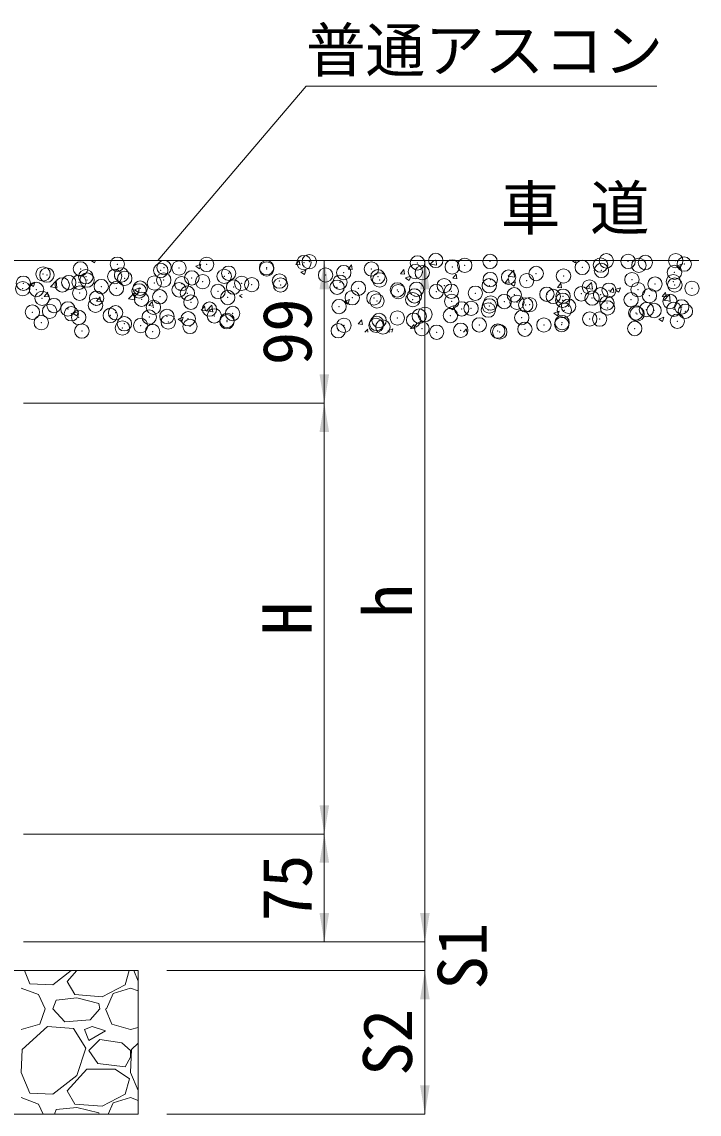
# Model space of a CAD drawing. Units: millimetres at full size, sheet at 1:20. Extents: x 62447 to 85128, y -7246 to 532.
# Drawn here: x 63804 to 64275, y -3498 to -2738 of the extents above; entities that cross this region are included whole.
import ezdxf
from ezdxf.enums import TextEntityAlignment as Align

# ---------------------------------------------------------------- set-up
doc = ezdxf.new("R2010")
doc.units = ezdxf.units.MM
doc.header["$LTSCALE"] = 20
doc.header["$PDMODE"] = 32
doc.header["$PDSIZE"] = 10
for name, color, linetype, lineweight in [('ハッチング', 7, 'Continuous', 5), ('基礎', 3, 'Continuous', 13), ('寸法線', 7, 'Continuous', 9), ('引出線', 4, 'Continuous', 9)]:
    doc.layers.add(name, color=color, linetype=linetype, lineweight=lineweight)
doc.layers.add('文字', color=7, linetype='Continuous')
doc.styles.add('ＭＳ ゴシック', font='')
doc.styles.get('ＭＳ ゴシック').set_extended_font_data('MS Gothic')

# ---------------------------------------------------------------- blocks, each defined once
blk = doc.blocks.new('filled_arrow')
at = {"color": 0, "linetype": 'Continuous', "lineweight": -2}
blk.add_solid([(7.5, 1.25), (0, 0), (7.5, -1.25)], dxfattribs=at)

msp = doc.modelspace()

# ---------------------------------------------------------------- linework, layer by layer
at = {"layer": 'ハッチング'}
for p, q in [((63851.92, -2903.64), (63854.44, -2905.35)), ((63854.44, -2905.34), (63855.01, -2903.64)), ((63994.5, -2906.44), (63996.85, -2903.64)), ((63997.37, -2906.74), (63996.8, -2903.64)), ((64088.09, -2906.17), (64090.52, -2903.64)), ((64092.57, -2906.88), (64092.19, -2903.64)), ((64186.78, -2903.64), (64189.15, -2905.24)), ((64189.15, -2905.23), (64189.68, -2903.64)), ((63924.92, -2907.71), (63927.45, -2909.41)), ((63924.93, -2907.68), (63928.49, -2906.32)), ((63927.45, -2909.41), (63928.48, -2906.34)), ((63994.5, -2906.45), (63997.54, -2906.71)), ((63997.93, -2911.78), (64000.45, -2913.48)), ((63997.94, -2911.75), (64001.5, -2910.38)), ((64000.45, -2913.48), (64001.48, -2910.41)), ((64030.94, -2909.63), (64033.39, -2906.71)), ((64030.94, -2909.63), (64033.97, -2909.9)), ((64033.81, -2909.93), (64033.22, -2906.75)), ((64067.38, -2912.82), (64069.82, -2909.9)), ((64070.24, -2913.12), (64069.66, -2909.93)), ((64088.06, -2906.11), (64092.58, -2906.81)), ((64142.31, -2914.58), (64146.26, -2910.46)), ((64146.79, -2915.28), (64146.23, -2910.46)), ((64259.63, -2907.6), (64262.16, -2909.3)), ((64259.64, -2907.57), (64263.2, -2906.2)), ((64262.15, -2909.3), (64263.18, -2906.23)), ((63809.23, -2920.03), (63811.76, -2921.73)), ((63809.25, -2920), (63812.8, -2918.63)), ((63811.76, -2921.73), (63812.79, -2918.66)), ((63823.75, -2922.02), (63827.7, -2917.9)), ((63828.23, -2922.73), (63827.67, -2917.9)), ((64067.37, -2912.82), (64070.41, -2913.09)), ((64070.93, -2915.85), (64073.46, -2917.55)), ((64070.95, -2915.82), (64074.5, -2914.45)), ((64073.46, -2917.55), (64074.49, -2914.48)), ((64103.81, -2916.01), (64106.26, -2913.09)), ((64103.81, -2916.01), (64106.85, -2916.28)), ((64106.68, -2916.31), (64106.09, -2913.12)), ((64140.25, -2919.2), (64142.7, -2916.28)), ((64140.25, -2919.2), (64143.29, -2919.46)), ((64142.28, -2914.52), (64146.8, -2915.22)), ((64143.12, -2919.49), (64142.53, -2916.31)), ((64143.94, -2919.92), (64146.47, -2921.62)), ((64143.95, -2919.89), (64147.51, -2918.52)), ((64146.46, -2921.62), (64147.49, -2918.55)), ((64176.69, -2922.38), (64179.13, -2919.46)), ((64179.55, -2922.68), (64178.97, -2919.5)), ((64196.52, -2922.99), (64200.48, -2918.86)), ((64201, -2923.69), (64200.44, -2918.87)), ((63819.37, -2928.72), (63821.81, -2925.8)), ((63822.24, -2929.02), (63821.65, -2925.83)), ((63823.72, -2921.96), (63828.24, -2922.66)), ((63877.96, -2930.43), (63881.92, -2926.31)), ((63882.44, -2931.14), (63881.88, -2926.31)), ((63882.24, -2924.09), (63884.77, -2925.8)), ((63882.25, -2924.07), (63885.81, -2922.7)), ((63884.76, -2925.8), (63885.79, -2922.73)), ((63955.26, -2928.13), (63957.16, -2927.4)), ((64176.69, -2922.39), (64179.72, -2922.65)), ((64196.49, -2922.93), (64201.01, -2923.63)), ((64213.12, -2925.57), (64215.57, -2922.65)), ((64213.12, -2925.57), (64216.16, -2925.84)), ((64215.99, -2925.87), (64215.4, -2922.69)), ((64216.95, -2923.98), (64219.47, -2925.69)), ((64216.96, -2923.95), (64220.52, -2922.59)), ((64219.47, -2925.69), (64220.5, -2922.62)), ((64249.56, -2928.76), (64252.01, -2925.84)), ((64250.74, -2931.4), (64254.69, -2927.27)), ((64252.43, -2929.06), (64251.84, -2925.87)), ((64255.22, -2932.1), (64254.66, -2927.28)), ((63819.36, -2928.72), (63822.4, -2928.98)), ((63855.8, -2931.9), (63858.25, -2928.99)), ((63855.8, -2931.91), (63858.84, -2932.17)), ((63858.67, -2932.2), (63858.08, -2929.02)), ((63877.93, -2930.37), (63882.45, -2931.07)), ((63892.24, -2935.09), (63894.69, -2932.17)), ((63892.24, -2935.09), (63895.28, -2935.36)), ((63895.11, -2935.39), (63894.52, -2932.21)), ((63932.18, -2938.84), (63936.14, -2934.72)), ((63936.66, -2939.54), (63936.1, -2934.72)), ((63955.24, -2928.16), (63957.16, -2929.46)), ((64028.25, -2932.23), (64030.78, -2933.94)), ((64028.26, -2932.2), (64031.82, -2930.84)), ((64030.78, -2933.93), (64031.81, -2930.87)), ((64101.27, -2936.27), (64104.83, -2934.91)), ((64103.78, -2938), (64104.81, -2934.93)), ((64249.56, -2928.76), (64252.6, -2929.03)), ((64250.71, -2931.34), (64255.23, -2932.04)), ((63839.55, -2940.48), (63842.08, -2942.18)), ((63839.57, -2940.45), (63843.12, -2939.08)), ((63842.08, -2942.18), (63843.11, -2939.11)), ((63928.68, -2938.28), (63931.12, -2935.36)), ((63928.68, -2938.28), (63931.71, -2938.55)), ((63931.55, -2938.58), (63930.96, -2935.39)), ((63932.15, -2938.78), (63936.67, -2939.48)), ((64101.26, -2936.3), (64103.78, -2938)), ((64174.26, -2940.37), (64176.79, -2942.07)), ((64174.28, -2940.34), (64177.83, -2938.97)), ((64176.79, -2942.07), (64177.82, -2939)), ((63912.56, -2944.55), (63915.09, -2946.25)), ((63912.57, -2944.52), (63916.13, -2943.15)), ((63915.09, -2946.25), (63916.12, -2943.18)), ((64037.99, -2947.84), (64040.44, -2944.92)), ((64037.99, -2947.85), (64041.02, -2948.11)), ((64040.86, -2948.14), (64040.27, -2944.96)), ((64074.42, -2951.03), (64076.87, -2948.11)), ((64077.29, -2951.33), (64076.71, -2948.15)), ((64247.27, -2944.44), (64249.8, -2946.14)), ((64247.28, -2944.41), (64250.84, -2943.04)), ((64249.79, -2946.14), (64250.82, -2943.07)), ((64042.55, -2953.64), (64044.57, -2951.53)), ((64044.77, -2953.64), (64044.53, -2951.54)), ((64058.57, -2952.68), (64059.99, -2953.64)), ((64058.59, -2952.66), (64062.14, -2951.29)), ((64061.35, -2953.64), (64062.13, -2951.32)), ((64074.42, -2951.03), (64077.46, -2951.3)), ((64111.35, -2953.64), (64113.31, -2951.3)), ((64113.57, -2953.64), (64113.14, -2951.33)), ((63805.49, -3397.94), (63809.35, -3407.1)), ((63825.35, -3407.87), (63838.19, -3397.94)), ((63835.25, -3405.58), (63842.13, -3397.94)), ((63878.48, -3397.94), (63875.64, -3407.87)), ((63881.69, -3397.94), (63884.8, -3405.34)), ((63840.59, -3414.72), (63835.25, -3405.58)), ((63803.25, -3410.15), (63815.44, -3414.72)), ((63809.35, -3407.1), (63825.35, -3407.87)), ((63875.64, -3407.87), (63859.64, -3416.25)), ((63862.69, -3424.63), (63867.26, -3413.96)), ((63867.26, -3413.96), (63879.45, -3410.15)), ((63879.45, -3410.15), (63884.8, -3412.16)), ((63815.44, -3414.72), (63820.01, -3424.63)), ((63825.35, -3424.63), (63827.63, -3418.53)), ((63842.11, -3417.01), (63827.63, -3418.53)), ((63859.64, -3416.25), (63840.59, -3414.72)), ((63857.35, -3420.82), (63842.11, -3417.01)), ((63858.11, -3424.63), (63857.35, -3420.82)), ((63816.2, -3435.3), (63820.01, -3424.63)), ((63833.73, -3433.77), (63825.35, -3424.63)), ((63858.11, -3424.63), (63851.26, -3432.25)), ((63861.92, -3424.63), (63866.5, -3435.3)), ((63803.25, -3439.11), (63816.2, -3435.3)), ((63821.54, -3436.82), (63804.01, -3452.82)), ((63839.83, -3438.35), (63821.54, -3436.82)), ((63851.26, -3432.25), (63833.73, -3433.77)), ((63852.78, -3436.82), (63847.45, -3439.11)), ((63861.92, -3439.87), (63852.78, -3436.82)), ((63866.5, -3435.3), (63879.45, -3439.11)), ((63848.21, -3452.06), (63839.83, -3438.35)), ((63847.45, -3439.11), (63850.49, -3446.73)), ((63850.49, -3446.73), (63861.92, -3439.87)), ((63879.45, -3439.11), (63884.8, -3437.53)), ((63842.11, -3471.11), (63848.21, -3452.06)), ((63858.11, -3445.97), (63850.49, -3453.59)), ((63873.35, -3448.25), (63858.11, -3445.97)), ((63879.45, -3453.59), (63873.35, -3448.25)), ((63884.8, -3448.63), (63880.21, -3452.82)), ((63804.01, -3452.82), (63803.25, -3468.83)), ((63850.49, -3453.59), (63856.59, -3462.73)), ((63875.64, -3465.02), (63879.45, -3458.16)), ((63880.21, -3452.82), (63879.45, -3468.83)), ((63879.45, -3458.16), (63879.45, -3453.59)), ((63835.25, -3481.78), (63848.97, -3466.54)), ((63848.97, -3466.54), (63868.78, -3466.54)), ((63856.59, -3462.73), (63875.64, -3465.02)), ((63868.78, -3466.54), (63878.69, -3473.4)), ((63803.25, -3468.83), (63809.35, -3483.3)), ((63825.35, -3484.07), (63842.11, -3471.11)), ((63878.69, -3473.4), (63875.64, -3484.07)), ((63879.45, -3468.83), (63884.8, -3481.54)), ((63840.59, -3490.92), (63835.25, -3481.78)), ((63803.25, -3486.35), (63815.44, -3490.92)), ((63809.35, -3483.3), (63825.35, -3484.07)), ((63875.64, -3484.07), (63859.64, -3492.45)), ((63863.92, -3497.94), (63867.26, -3490.16)), ((63867.26, -3490.16), (63879.45, -3486.35)), ((63879.45, -3486.35), (63884.8, -3488.36)), ((63815.44, -3490.92), (63818.68, -3497.94)), ((63826.43, -3497.94), (63827.63, -3494.73)), ((63842.11, -3493.21), (63827.63, -3494.73)), ((63859.64, -3492.45), (63840.59, -3490.92)), ((63857.35, -3497.02), (63842.11, -3493.21)), ((63857.54, -3497.94), (63857.35, -3497.02))]:
    msp.add_line(p, q, dxfattribs=at)
for p in [(63844.6, -2909.48), (63870.26, -2906.23), (63902.83, -2908.59), (63913.2, -2908.9), (63932.44, -2906.37), (63974.15, -2908.69), (63974.25, -2909.58), (64000.23, -2905.12), (64003.88, -2904.49), (64047.16, -2909.54), (64079.24, -2905.32), (64091.96, -2903.64), (64103.4, -2908.14), (64112.16, -2907.01), (64129.79, -2904.33), (64193.96, -2908.49), (64206.67, -2906.82), (64210.74, -2903.89), (64225.91, -2904.28), (64233.38, -2907.02), (64237.86, -2905.03), (64259.04, -2903.77), (64264.97, -2906.18), (63818.52, -2913.06), (63821.19, -2913.8), (63848.31, -2914.95), (63849.16, -2917.33), (63868.4, -2914.8), (63873.2, -2913.68), (63875.43, -2916.1), (63900.49, -2910.57), (63902.55, -2917.24), (63922.11, -2915.75), (63944.63, -2914.66), (63947.77, -2912.5), (64015.2, -2913.75), (64027.92, -2912.07), (64051.66, -2914.97), (64052.91, -2917.18), (64077.74, -2911.39), (64082.53, -2912.1), (64129.92, -2916.92), (64142.63, -2915.25), (64161.87, -2912.71), (64180.91, -2914.41), (64207.3, -2910.6), (64228.56, -2916.98), (64258.19, -2911.9), (63804.36, -2923.23), (63804.79, -2919.48), (63813.95, -2923.85), (63831.9, -2920.63), (63836.45, -2919), (63843.58, -2918.76), (63859.02, -2921.77), (63869.64, -2923.14), (63885.38, -2924.83), (63886.14, -2922.92), (63896.03, -2919.33), (63913.26, -2924.07), (63915, -2919.75), (63929.66, -2918.39), (63951.16, -2922.18), (63956.78, -2919.53), (63963.88, -2920.5), (63983.12, -2917.97), (63983.9, -2920.68), (64023.28, -2922.27), (64025.28, -2918.77), (64038.14, -2922.97), (64065.26, -2924.12), (64078.59, -2923.68), (64097.83, -2921.14), (64102.79, -2925.05), (64129.17, -2921.24), (64155.25, -2917.66), (64198.94, -2922.07), (64212.55, -2924.32), (64232.76, -2923.94), (64244.63, -2920.1), (64257.35, -2918.42), (64258.42, -2920.68), (64270.36, -2923.05), (63817.9, -2929.97), (63843.98, -2926.39), (63855.75, -2929.92), (63887.12, -2930.61), (63899.84, -2928.93), (63919.08, -2926.4), (63940.38, -2925.21), (63947.15, -2929.41), (64033.79, -2929.58), (64048.85, -2929.79), (64051.04, -2931.88), (64065.88, -2925.35), (64075.97, -2930.94), (64077.13, -2928.3), (64092.37, -2925.26), (64103.08, -2932.09), (64119.49, -2926.41), (64139.69, -2932.24), (64146.61, -2927.55), (64169.31, -2927.15), (64173.73, -2928.7), (64180.29, -2931.32), (64180.59, -2928.53), (64193.31, -2926.85), (64200.85, -2929.84), (64206.68, -2927.51), (64227.96, -2930.99), (64240.74, -2928.13), (64255.08, -2932.14), (63811.09, -2939.63), (63823.08, -2939.04), (63826.12, -2935), (63835.8, -2937.37), (63855.04, -2934.83), (63869.02, -2940.05), (63895.41, -2936.24), (63921.49, -2932.66), (63934.4, -2937.52), (64024.66, -2935.69), (64110.06, -2937.32), (64116.55, -2936.96), (64128.55, -2938.15), (64129.27, -2935.28), (64130.2, -2933.23), (64148.51, -2932.75), (64154.64, -2934.57), (64157.32, -2934.38), (64181.48, -2938.31), (64184.44, -2935.52), (64211.11, -2933.22), (64211.56, -2936.67), (64231.27, -2940.13), (64238.67, -2937.81), (64243.98, -2938.46), (64257.8, -2937.59), (64263.22, -2935.92), (64265.79, -2938.96), (63817.28, -2946.88), (63838.2, -2940.77), (63843.36, -2943.3), (63865.32, -2941.92), (63875.15, -2947.69), (63892.44, -2943.06), (63904.78, -2942.61), (63905.71, -2946.44), (63919.56, -2944.21), (63937.8, -2942.21), (63946.53, -2946.32), (63946.68, -2945.36), (63950.51, -2940.54), (64050.81, -2947.49), (64052.51, -2945.39), (64065.23, -2943.71), (64076.51, -2945.21), (64080.43, -2942.41), (64084.47, -2941.18), (64102.17, -2941.96), (64151.86, -2943.39), (64179.95, -2946.89), (64199.18, -2944.36), (64206.06, -2944.42), (64232.14, -2940.85), (64260.14, -2945.91), (63845.53, -2952.78), (63873.76, -2950.65), (63886.48, -2948.97), (63894.79, -2953.15), (63920.87, -2949.58), (64024.04, -2952.6), (64028.03, -2948.79), (64050.43, -2948.79), (64055.15, -2949.94), (64082.27, -2951.08), (64092.61, -2953.56), (64109.38, -2952.23), (64122.23, -2948.48), (64135.15, -2952.79), (64136.5, -2953.38), (64154.02, -2951.48), (64167.23, -2948.56), (64179.68, -2948.23), (64230.51, -2951)]:
    msp.add_point(p, dxfattribs=at)
at = {"layer": '基礎'}
for p, q in [((63784.8, -2903.64), (64275.22, -2903.64)), ((63254.81, -3397.94), (63884.8, -3397.94)), ((63884.8, -3397.94), (63884.8, -3497.94)), ((63254.81, -3497.94), (63884.8, -3497.94))]:
    msp.add_line(p, q, dxfattribs=at)
at = {"layer": '寸法線'}
for p, q in [((63804.8, -2903.64), (64084.36, -2903.64)), ((63804.8, -2903.64), (64014.36, -2903.64)), ((64014.36, -2903.64), (64014.36, -3002.94)), ((64084.36, -2903.64), (64084.36, -3377.94)), ((63804.8, -3002.94), (64014.36, -3002.94)), ((63804.8, -3002.94), (64014.36, -3002.94)), ((64014.36, -3002.94), (64014.36, -3302.94)), ((63804.8, -3302.94), (64014.36, -3302.94)), ((63804.8, -3302.94), (64014.36, -3302.94)), ((64014.36, -3302.94), (64014.36, -3377.94)), ((64084.36, -3337.94), (64084.36, -3437.94)), ((63804.8, -3377.94), (64014.36, -3377.94)), ((63804.8, -3377.94), (64084.36, -3377.94)), ((63804.8, -3377.94), (64084.36, -3377.94)), ((63904.8, -3397.94), (64084.36, -3397.94)), ((63904.8, -3397.94), (64084.36, -3397.94)), ((64084.36, -3397.94), (64084.36, -3497.94)), ((63904.8, -3497.94), (64084.36, -3497.94))]:
    msp.add_line(p, q, dxfattribs=at)
at = {"layer": '引出線'}
msp.add_lwpolyline([(63898.52, -2903.64), (64001.63, -2782.21), (64245.94, -2782.21)], dxfattribs=at)

# ---------------------------------------------------------------- block references
at = {"layer": '寸法線', "xscale": 2.67, "yscale": 2.67}
for p, rotation in [((64014.36, -2903.64), 270), ((64084.36, -2903.64), 270), ((64014.36, -3002.94), 90), ((64014.36, -3002.94), 270), ((64014.36, -3302.94), 90), ((64014.36, -3302.94), 270), ((64014.36, -3377.94), 90), ((64084.36, -3377.94), 90), ((64084.36, -3377.94), 90), ((64084.36, -3397.94), 270), ((64084.36, -3397.94), 270), ((64084.36, -3497.94), 90)]:
    msp.add_blockref('filled_arrow', p, dxfattribs=dict(at, rotation=rotation))
at = {"layer": '引出線', "xscale": 0.133, "yscale": 0.133, "rotation": 49.7}
msp.add_blockref('filled_arrow', (63898.52, -2903.64), dxfattribs=at)

# ---------------------------------------------------------------- texts
at = {"layer": '寸法線', "style": 'ＭＳ ゴシック'}
for s, p in [('99', (63988.36, -2953.29)), ('h', (64058.36, -3140.79)), ('H', (63988.36, -3152.94)), ('75', (63988.36, -3340.44)), ('S1', (64110.36, -3387.94)), ('S2', (64058.36, -3447.94))]:
    msp.add_text(s, height=34.18, rotation=90, dxfattribs=at).set_placement(p, align=Align.MIDDLE_CENTER)
at = {"layer": '引出線', "style": 'ＭＳ ゴシック'}
msp.add_text('普通アスコン', height=30.38, dxfattribs=at).set_placement((64001.63, -2742.02), align=Align.TOP_LEFT)
at = {"layer": '文字', "style": 'ＭＳ ゴシック'}
msp.add_text('車 道', height=30.38, dxfattribs=at).set_placement((64189.03, -2867.1), align=Align.MIDDLE_CENTER)

doc.saveas('drawing.dxf')
